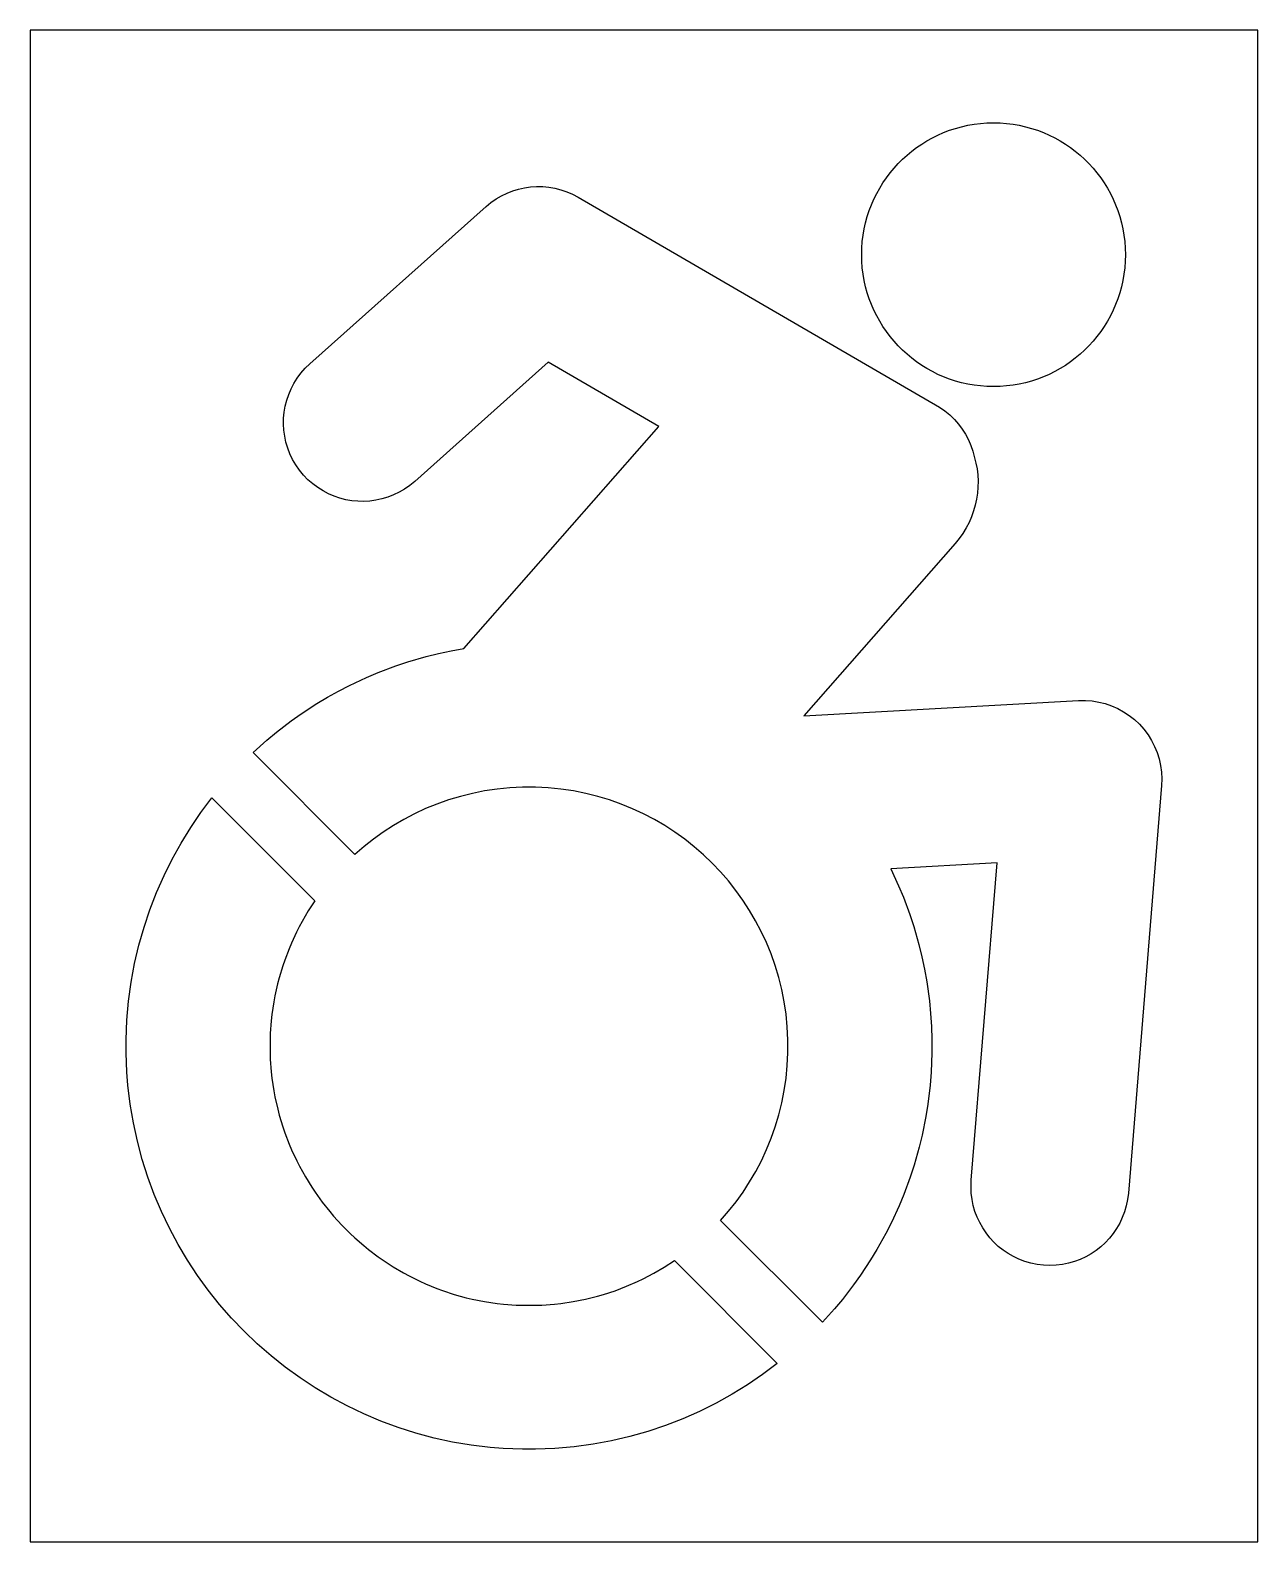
# Model space of a CAD drawing. Extents: x 0 to 52, y 0 to 64.
import ezdxf

# ---------------------------------------------------------------- set-up
doc = ezdxf.new("R2010")
doc.units = 0
doc.layers.add('CUT', color=7, linetype='Continuous')
doc.layers.add('OUTSIDE', color=1, linetype='Continuous')

msp = doc.modelspace()

# ---------------------------------------------------------------- linework, layer by layer
at = {"layer": 'CUT'}
for points in [[(40.5278, 48.9172), (40.2526, 48.9375), (39.9811, 48.971), (39.7139, 49.0172), (39.4512, 49.076), (39.1933, 49.1469), (38.9405, 49.2297), (38.6932, 49.324), (38.4517, 49.4295), (38.2162, 49.546), (37.9872, 49.673), (37.765, 49.8103), (37.5498, 49.9575), (37.342, 50.1143), (37.1418, 50.2805), (36.9497, 50.4556), (36.7659, 50.6393), (36.5908, 50.8314), (36.4247, 51.0316), (36.2679, 51.2394), (36.1207, 51.4546), (35.9834, 51.6769), (35.8564, 51.9059), (35.7399, 52.1413), (35.6344, 52.3828), (35.5401, 52.6301), (35.4573, 52.8829), (35.3864, 53.1408), (35.3276, 53.4035), (35.2814, 53.6707), (35.248, 53.9421), (35.2277, 54.2173), (35.2208, 54.4961), (35.2277, 54.7749), (35.248, 55.0502), (35.2814, 55.3216), (35.3276, 55.5888), (35.3864, 55.8515), (35.4573, 56.1094), (35.5401, 56.3621), (35.6344, 56.6094), (35.74, 56.8509), (35.8564, 57.0864), (35.9834, 57.3154), (36.1207, 57.5376), (36.2679, 57.7528), (36.4247, 57.9607), (36.5909, 58.1608), (36.766, 58.3529), (36.9497, 58.5367), (37.1418, 58.7118), (37.342, 58.878), (37.5498, 59.0348), (37.765, 59.182), (37.9873, 59.3193), (38.2163, 59.4463), (38.4517, 59.5628), (38.6932, 59.6683), (38.9406, 59.7627), (39.1933, 59.8455), (39.4512, 59.9164), (39.714, 59.9752), (39.9812, 60.0214), (40.2526, 60.0548), (40.5278, 60.0751), (40.8066, 60.082), (41.0854, 60.0751), (41.3607, 60.0548), (41.632, 60.0214), (41.8992, 59.9752), (42.1619, 59.9164), (42.4198, 59.8455), (42.6726, 59.7627), (42.9198, 59.6683), (43.1613, 59.5628), (43.3968, 59.4463), (43.6257, 59.3193), (43.848, 59.182), (44.0632, 59.0348), (44.271, 58.878), (44.4711, 58.7118), (44.6632, 58.5367), (44.8469, 58.3529), (45.022, 58.1608), (45.1882, 57.9607), (45.345, 57.7528), (45.4922, 57.5376), (45.6294, 57.3154), (45.7564, 57.0864), (45.8729, 56.8509), (45.9784, 56.6094), (46.0727, 56.3621), (46.1555, 56.1094), (46.2264, 55.8515), (46.2852, 55.5888), (46.3314, 55.3216), (46.3648, 55.0502), (46.3851, 54.7749), (46.392, 54.4961), (46.3851, 54.2173), (46.3648, 53.9421), (46.3314, 53.6707), (46.2852, 53.4035), (46.2264, 53.1408), (46.1555, 52.8829), (46.0727, 52.6301), (45.9784, 52.3828), (45.8729, 52.1413), (45.7564, 51.9059), (45.6294, 51.6769), (45.4922, 51.4546), (45.345, 51.2394), (45.1882, 51.0316), (45.022, 50.8314), (44.8469, 50.6393), (44.6632, 50.4556), (44.4711, 50.2805), (44.271, 50.1143), (44.0632, 49.9575), (43.848, 49.8103), (43.6257, 49.673), (43.3968, 49.546), (43.1613, 49.4295), (42.9198, 49.324), (42.6726, 49.2297), (42.4198, 49.1469), (42.1619, 49.076), (41.8992, 49.0172), (41.632, 48.971), (41.3607, 48.9375), (41.0854, 48.9172), (40.8066, 48.9104)], [(46.9873, 34.6157), (47.1791, 34.401), (47.3505, 34.1724), (47.501, 33.9312), (47.6299, 33.679), (47.7369, 33.4171), (47.8213, 33.1472), (47.8826, 32.8706), (47.9204, 32.5888), (47.934, 32.3033), (47.923, 32.0155), (46.5168, 14.7616), (46.4835, 14.4899), (46.4293, 14.2259), (46.355, 13.9705), (46.2616, 13.7245), (46.15, 13.4887), (46.0211, 13.2639), (45.8759, 13.0508), (45.7152, 12.8502), (45.5401, 12.6629), (45.3513, 12.4897), (45.1499, 12.3315), (44.9368, 12.1889), (44.7129, 12.0627), (44.4791, 11.9538), (44.2364, 11.863), (43.9856, 11.791), (43.7278, 11.7385), (43.4638, 11.7065), (43.1945, 11.6957), (42.9198, 11.7067), (42.6479, 11.74), (42.3839, 11.7942), (42.1284, 11.8686), (41.8823, 11.962), (41.6464, 12.0737), (41.4215, 12.2026), (41.2084, 12.3479), (41.0078, 12.5086), (40.8205, 12.6839), (40.6473, 12.8727), (40.489, 13.0741), (40.3464, 13.2873), (40.2203, 13.5113), (40.1114, 13.7451), (40.0206, 13.9879), (39.9486, 14.2387), (39.8963, 14.4967), (39.8643, 14.7608), (39.8536, 15.0301), (39.8648, 15.3038), (40.9604, 28.7423), (36.4567, 28.4914), (36.7862, 27.7792), (36.988, 27.2947), (37.2634, 26.5542), (37.4283, 26.0518), (37.6469, 25.2856), (37.7731, 24.7669), (37.8834, 24.2421), (37.9774, 23.7116), (38.0875, 22.9054), (38.1398, 22.3616), (38.175, 21.8129), (38.1927, 21.2596), (38.1927, 20.7049), (38.16, 19.8821), (38.1168, 19.3394), (38.0206, 18.5346), (37.9358, 18.0047), (37.7784, 17.2204), (37.6537, 16.7049), (37.4378, 15.9434), (37.2749, 15.444), (37.0028, 14.7079), (36.8034, 14.2262), (36.4778, 13.5179), (36.2434, 13.0556), (35.8667, 12.3775), (35.5991, 11.9362), (35.1738, 11.2908), (34.8747, 10.872), (34.4032, 10.2618), (34.0742, 9.8673), (33.5592, 9.2947), (29.247, 13.6072), (29.5813, 13.9924), (29.8978, 14.3929), (30.1957, 14.8081), (30.4745, 15.2374), (30.7335, 15.6801), (30.9722, 16.1356), (31.1898, 16.6033), (31.3857, 17.0825), (31.5594, 17.5727), (31.7102, 18.0731), (31.8373, 18.5832), (31.9404, 19.1024), (32.0186, 19.6299), (32.0713, 20.1652), (32.098, 20.7076), (32.098, 21.2555), (32.0712, 21.799), (32.0182, 22.3352), (31.9398, 22.8637), (31.8364, 23.3838), (31.7087, 23.8948), (31.5575, 24.396), (31.3832, 24.887), (31.1865, 25.367), (30.9681, 25.8354), (30.7286, 26.2915), (30.4687, 26.7348), (30.1889, 27.1646), (29.8899, 27.5803), (29.5724, 27.9812), (29.2369, 28.3667), (28.8841, 28.7361), (28.5146, 29.0889), (28.1292, 29.4244), (27.7283, 29.742), (27.3126, 30.041), (26.8828, 30.3208), (26.4395, 30.5807), (25.9834, 30.8202), (25.515, 31.0386), (25.035, 31.2352), (24.5441, 31.4095), (24.0428, 31.5608), (23.5318, 31.6885), (23.0118, 31.7918), (22.4833, 31.8703), (21.947, 31.9233), (21.4036, 31.95), (20.8557, 31.9501), (20.3133, 31.9234), (19.778, 31.8706), (19.2504, 31.7924), (18.7313, 31.6894), (18.2212, 31.5622), (17.7207, 31.4115), (17.2305, 31.2378), (16.7513, 31.0418), (16.2836, 30.8242), (15.828, 30.5856), (15.3853, 30.3265), (14.956, 30.0477), (14.5408, 29.7497), (14.1403, 29.4333), (13.7551, 29.0989), (9.4426, 33.4114), (10.0277, 33.937), (10.431, 34.2725), (11.0553, 34.7526), (11.4839, 35.0568), (12.1447, 35.4887), (12.5968, 35.7599), (13.0579, 36.0174), (13.5276, 36.2609), (14.2476, 36.5994), (14.7377, 36.8067), (15.487, 37.0895), (15.9957, 37.2589), (16.7716, 37.4834), (17.2972, 37.6131), (17.829, 37.7264), (18.3668, 37.823), (26.6249, 47.2282), (21.9465, 49.945), (16.2873, 44.8969), (16.0757, 44.7229), (15.8543, 44.5691), (15.6243, 44.4354), (15.387, 44.3216), (15.1435, 44.2278), (14.895, 44.1539), (14.6428, 44.0998), (14.3881, 44.0654), (14.132, 44.0506), (13.8759, 44.0554), (13.6209, 44.0798), (13.3682, 44.1236), (13.119, 44.1868), (12.8746, 44.2693), (12.6361, 44.371), (12.4049, 44.4919), (12.182, 44.6319), (11.9687, 44.7909), (11.7662, 44.9689), (11.5758, 45.1658), (11.4018, 45.3774), (11.248, 45.5988), (11.1143, 45.8288), (11.0006, 46.0661), (10.9068, 46.3096), (10.8329, 46.5581), (10.7788, 46.8103), (10.7444, 47.065), (10.7296, 47.3211), (10.7344, 47.5772), (10.7588, 47.8322), (10.8026, 48.0849), (10.8658, 48.3341), (10.9482, 48.5785), (11.05, 48.8169), (11.1708, 49.0482), (11.3108, 49.2711), (11.4698, 49.4843), (11.6478, 49.6868), (11.8447, 49.8772), (19.3093, 56.5358), (19.5168, 56.7064), (19.7348, 56.8582), (19.9619, 56.991), (20.197, 57.1046), (20.439, 57.199), (20.6866, 57.274), (20.9385, 57.3295), (21.1937, 57.3654), (21.4509, 57.3815), (21.7088, 57.3778), (21.9664, 57.354), (22.2224, 57.3102), (22.4756, 57.246), (22.7248, 57.1616), (22.9687, 57.0566), (23.2063, 56.9311), (38.5116, 48.0366), (38.74, 47.8806), (38.9515, 47.709), (39.1458, 47.5232), (39.3228, 47.3243), (39.4819, 47.1136), (39.6229, 46.8922), (39.7456, 46.6613), (39.8496, 46.4223), (39.9345, 46.1762), (40.0624, 45.675), (40.1084, 45.4227), (40.1378, 45.1681), (40.1507, 44.9123), (40.1469, 44.6561), (40.1265, 44.4003), (40.0892, 44.1458), (40.0352, 43.8936), (39.9643, 43.6444), (39.8764, 43.3992), (39.7714, 43.1589), (39.6494, 42.9242), (39.5102, 42.6962), (39.3537, 42.4756), (39.18, 42.2634), (32.777, 34.971), (44.4119, 35.6186), (44.6995, 35.622), (44.9843, 35.6008), (45.2649, 35.5558), (45.5398, 35.4873), (45.8076, 35.3959), (46.0667, 35.2823), (46.3158, 35.1469), (46.5532, 34.9903), (46.7775, 34.8131)], [(20.8553, 10.0127), (21.4023, 10.0126), (21.6735, 10.0226), (22.2107, 10.0622), (22.4765, 10.0916), (23.0024, 10.1694), (23.5199, 10.2718), (24.0284, 10.3983), (24.2792, 10.4704), (24.7731, 10.6317), (25.2565, 10.8155), (25.7288, 11.0212), (25.9606, 11.132), (26.415, 11.3692), (26.8567, 11.6267), (27.2851, 11.9038), (31.644, 7.545), (31.0266, 7.0831), (30.3881, 6.6488), (29.7295, 6.243), (29.0516, 5.8665), (28.3553, 5.5204), (27.6415, 5.2054), (26.9111, 4.9226), (26.1649, 4.6728), (25.4038, 4.4569), (24.6287, 4.2758), (23.8405, 4.1305), (23.04, 4.0218), (22.2282, 3.9507), (21.4058, 3.918), (20.8528, 3.918), (20.0292, 3.9507), (19.4859, 3.9939), (18.6803, 4.0902), (17.8866, 4.2235), (17.1057, 4.3929), (16.3386, 4.5974), (15.5861, 4.8363), (14.8491, 5.1085), (14.1285, 5.4133), (13.4253, 5.7496), (12.7402, 6.1167), (12.0743, 6.5136), (11.4283, 6.9394), (10.8032, 7.3933), (10.1999, 7.8743), (9.6193, 8.3815), (9.0622, 8.9142), (8.5296, 9.4712), (8.0223, 10.0518), (7.5413, 10.6552), (7.0875, 11.2802), (6.6616, 11.9262), (6.2647, 12.5922), (5.8976, 13.2772), (5.5613, 13.9805), (5.2565, 14.701), (4.9843, 15.438), (4.7454, 16.1905), (4.5409, 16.9576), (4.3715, 17.7385), (4.2382, 18.5322), (4.1419, 19.3379), (4.0987, 19.8812), (4.066, 20.7047), (4.066, 21.2577), (4.0987, 22.08), (4.1698, 22.8919), (4.2785, 23.6924), (4.4238, 24.4806), (4.6049, 25.2557), (4.8208, 26.0168), (5.0706, 26.7631), (5.3534, 27.4935), (5.6683, 28.2074), (6.0145, 28.9037), (6.3909, 29.5816), (6.7967, 30.2402), (7.231, 30.8788), (7.693, 31.4962), (12.052, 27.1373), (11.7748, 26.7088), (11.6435, 26.4896), (11.3961, 26.0414), (11.28, 25.8127), (11.0637, 25.3462), (10.9635, 25.1086), (10.7797, 24.6252), (10.6962, 24.3795), (10.5463, 23.8805), (10.4801, 23.6274), (10.3656, 23.1143), (10.3174, 22.8544), (10.2397, 22.3285), (10.2103, 22.0627), (10.1707, 21.5254), (10.1607, 21.2542), (10.1608, 20.7072), (10.1708, 20.4346), (10.2108, 19.8947), (10.2405, 19.6275), (10.319, 19.099), (10.3676, 18.8379), (10.4832, 18.3223), (10.55, 18.068), (10.7013, 17.5667), (10.7856, 17.3199), (10.9711, 16.8343), (11.0722, 16.5957), (11.2906, 16.1274), (11.4078, 15.8977), (11.6576, 15.4479), (11.9275, 15.0113), (12.0699, 14.7981), (12.3688, 14.3824), (12.6864, 13.9816), (12.852, 13.7868), (13.1962, 13.4093), (13.5574, 13.0481), (13.7442, 12.8738), (14.1297, 12.5383), (14.3282, 12.3773), (14.7366, 12.0689), (14.9462, 11.9218), (15.376, 11.642), (15.8193, 11.382), (16.0458, 11.2597), (16.5082, 11.0307), (16.7438, 10.9241), (17.2238, 10.7275), (17.468, 10.6375), (17.9642, 10.4746), (18.4704, 10.3351), (18.727, 10.2743), (19.2471, 10.1709), (19.7756, 10.0924), (20.0428, 10.0627), (20.5827, 10.0228)]]:
    msp.add_lwpolyline(points, close=True, dxfattribs=at)
at = {"layer": 'OUTSIDE'}
msp.add_lwpolyline([(0, 0), (52, 0), (52, 64), (0, 64)], close=True, dxfattribs=at)

doc.saveas('drawing.dxf')
